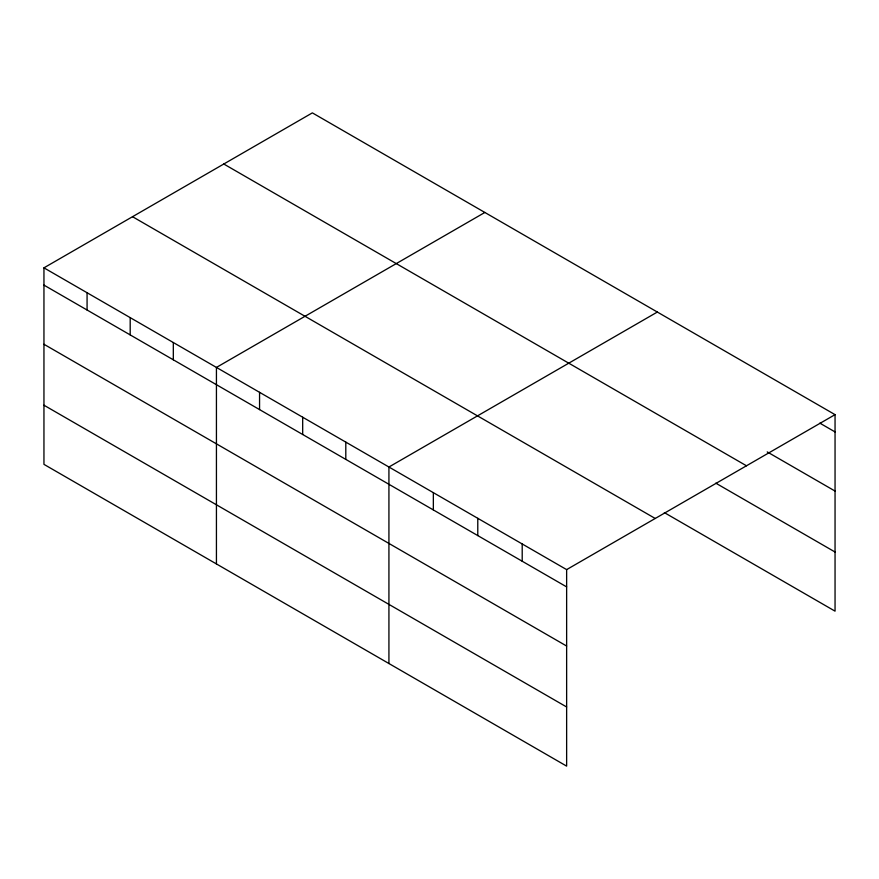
<?xml version="1.0" encoding="UTF-8"?>
<svg xmlns="http://www.w3.org/2000/svg" width="879" height="879" viewBox="0 0 879 879"><rect width="100%" height="100%" fill="white"/><g stroke="black" fill="none" stroke-linecap="round" stroke-linejoin="round"><path stroke-width="1.32" d="M43.95 267.842L566.636 569.614L566.636 766.125L43.95 464.354L43.95 267.842L312.364 112.875L835.05 414.646L835.05 611.158L664.348 512.611M484.856 212.454L216.432 367.422L216.432 563.944M657.338 312.045L388.925 467.013L388.925 663.524M566.636 569.614L835.05 414.646M819.854 423.14L835.05 431.919M767.235 451.916L835.05 491.064M223.793 164.01L746.469 465.782M715.792 483.153L835.05 552.012M132.531 216.706L655.207 518.467M43.95 285.115L566.636 586.886M43.95 344.26L566.636 646.032M43.95 405.208L566.636 706.98M522.203 543.958L522.203 561.231M477.78 518.313L477.78 535.586M433.347 492.658L433.347 509.93M345.799 442.115L345.799 459.387M302.684 417.217L302.684 434.49M259.558 392.32L259.558 409.592M173.317 342.535L173.317 359.808M130.191 317.638L130.191 334.91M87.076 292.74L87.076 310.012"/></g></svg>
